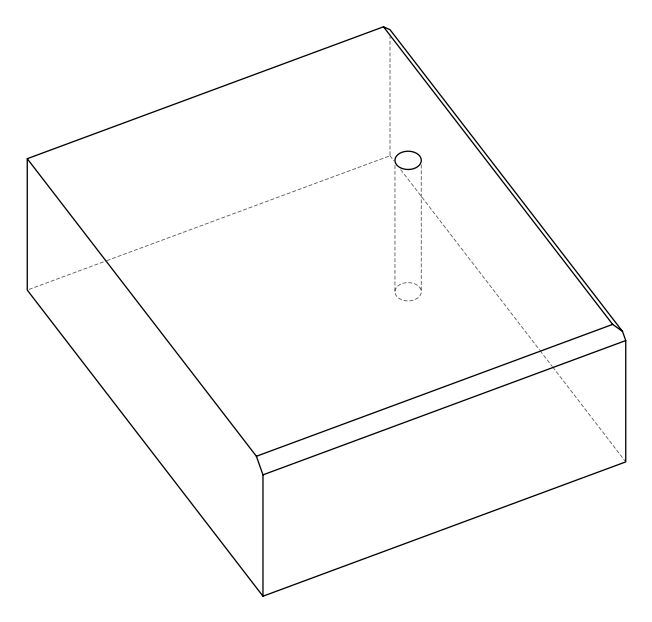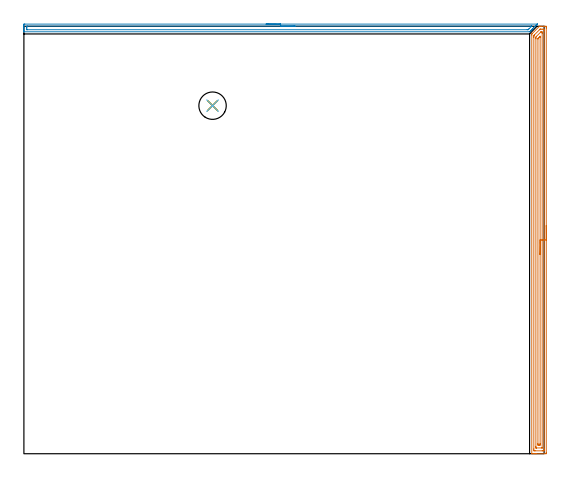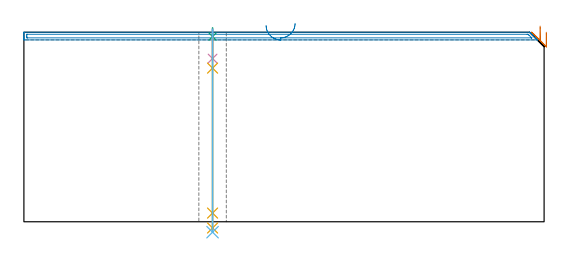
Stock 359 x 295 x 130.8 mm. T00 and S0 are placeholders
(PLAN: 6 operations, 4 tool changes, 16.8 min)
(1 AREA_MILL | FG_CHAMFER_SURFACE | UGT0205_001 | 9.61 min | 14751 mm3)
(2 AREA_MILL_1 | FG_CHAMFER_SURFACE_1 | UGT0205_001 | 5.82 min | 4929 mm3)
(3 SPOT_DRILL | STEP1HOLE | NXT0321_9005460120000 | 0.05 min | 181 mm3)
(4 DRILL_BLIND_HOLE_INTO_CENTER | STEP1HOLE | NXT0301_092 | 0.08 min | 1732 mm3)
(5 GUN_DRILL_THROUGH_HOLE | STEP1HOLE | UGT0307_009 | 0.65 min | 12872 mm3)
(6 DRILL_TO_ENLARGE_THROUGH_HOLE | STEP1HOLE | UGT0301_257 | 0.56 min | 21867 mm3)
(TOOL UGT0205_001 | Chamfer Mill 20 x 3 x 45 deg. | D20 FL50 Z2)
(TOOL NXT0321_9005460120000 | NC Spot Drill, 142deg, 12mm, Carbide, Uncoated | D12 PA142 FL30 Z2)
(TOOL NXT0301_092 | Carbide Drill 12.1mm [860.1-1210-061A1-MM 2214] | D12.1 PA140 FL77 Z2)
(TOOL UGT0307_009 | Gun Drill 12 mm | D12 PA130 FL24 Z1)
(TOOL UGT0301_257 | Twist Drill 18.9 mm | D18.9 PA118 FL135 Z2)
(OP 1 AREA_MILL)
G17 G21 G94 G90
T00 M6
G54
G17 G0 G90 X360.5 Y157.5 S1061 M3
G43 Z140.8 H0
Z130.8
G94 G1 Y157.462 Z129.928 F250.
Y157.348 Z129.064
Y157.159 Z128.212
Y156.897 Z127.38
Y156.563 Z126.574
Y156.16 Z125.8
Y155.692 Z125.064
Y155.16 Z124.372
Y154.571 Z123.729
Y153.928 Z123.14
Y153.236 Z122.608
Y152.5 Z122.14
Y151.726 Z121.737
Y150.92 Z121.403
Y150.088 Z121.141
Y149.237 Z120.952
Y148.372 Z120.838
Y147.5 Z120.8
Y0.947
X360.499 Y0.612 Z120.801
X360.494 Y0.06 Z120.804
X360.492 Y0.008 Z120.806
X359.944 Y0. Z121.353
X353.722 Z127.572
X353.163 Z128.134
X352.833 Z128.463
X352.274 Z129.022
X351.944 Z129.351
X351.285 Z130.015
X350.912 Z130.387
X350.541 Z130.75
X350.503 Y0.009 Z130.788
X350.5 Y0.166 Z130.8
Y289.03
X350.502 Y289.695 Z130.787
X350.595 Y289.797 Z130.701
X355.633 Y294.834 Z125.665
X355.761 Y294.965 Z125.53
X355.797 Y294.99 Z125.492
X355.827 Y294.999 Z125.462
X355.996 Y295. Z125.298
X356.217 Z125.082
X356.618 Z124.682
X357.278 Z124.017
X358.497 Z122.8
X359.056 Z122.239
X359.665 Z121.63
X359.944 Y294.998 Z121.351
X360.491 Y294.992 Z120.805
X360.493 Y294.939 Z120.803
X360.499 Y294.388 Z120.801
X360.5 Y293.83 Z120.8
Y147.5
X359.086 Z122.214
Y3.291
X359.084 Y2.398 Z122.216
X359.083 Y2.37 Z122.217
X359.056 Y2.01 Z122.244
X358.56 Y2.002 Z122.74
X358.167 Y2.001 Z123.133
X357.674 Y2. Z123.626
X352.833 Y2.001 Z128.467
X352.338 Y2.003 Z128.962
X351.944 Y2.01 Z129.356
X351.917 Y2.398 Z129.383
X351.916 Y2.427 Z129.384
X351.914 Y3.291 Z129.386
Y287.244
X351.915 Y288.137 Z129.385
X351.916 Y288.166 Z129.384
X351.944 Y288.683 Z129.356
X352.114 Y288.859 Z129.186
X352.281 Y289.03 Z129.019
X355.852 Y292.602 Z125.448
X356.123 Y292.869 Z125.177
X356.213 Y292.955 Z125.087
X356.245 Y292.984 Z125.055
X356.29 Y292.99 Z125.01
X356.389 Y292.994 Z124.911
X356.882 Y292.999 Z124.418
X358.167 Z123.133
X358.662 Y292.997 Z122.638
X359.056 Y292.99 Z122.244
X359.083 Y292.602 Z122.217
X359.084 Y292.573 Z122.216
X359.086 Y291.709 Z122.214
Y147.5
X357.672 Z123.628
X357.671 Y4.085 Z123.629
X357.668 Y4.036 Z123.632
X357.665 Y4.019 Z123.635
X357.643 Y4.01 Z123.657
X357.459 Y4.001 Z123.841
X353.722 Y4. Z127.578
X353.539 Y4.002 Z127.761
X353.417 Y4.007 Z127.883
X353.335 Y4.014 Z127.965
X353.333 Y4.053 Z127.967
X353.33 Y4.184 Z127.97
X353.329 Y4.579 Z127.971
X353.328 Y5.077 Z127.972
X353.329 Y286.351 Z127.971
Y286.746
X353.334 Y287.244 Z127.966
X353.34 Y287.628 Z127.96
X353.722 Y288.022 Z127.578
X353.779 Y288.08 Z127.521
X356.515 Y290.816 Z124.785
X356.67 Y290.964 Z124.63
X356.699 Y290.988 Z124.601
X356.79 Y290.995 Z124.51
X356.911 Y290.999 Z124.389
X357.095 Y291. Z124.205
X357.278 Z124.022
X357.461 Y290.998 Z123.839
X357.583 Y290.993 Z123.717
X357.665 Y290.986 Z123.635
X357.668 Y290.947 Z123.632
X357.67 Y290.816 Z123.63
X357.671 Y290.421 Z123.629
X357.672 Y289.923 Z123.628
Y147.5
X356.257 Z125.043
Y6.995
X356.256 Y6.863 Z125.044
X356.251 Y6.109 Z125.049
X356.245 Y6.01 Z125.055
X356.144 Y6.007 Z125.156
X355.929 Y6.003 Z125.371
X355.5 Y6. Z125.8
X355.47 Z125.83
X355.059 Y6.003 Z126.241
X354.854 Y6.007 Z126.446
X354.758 Y6.01 Z126.542
X354.75 Y6.076 Z126.55
X354.744 Y6.73 Z126.556
X354.743 Y6.863 Z126.557
Y286.219
X354.744 Y286.351 Z126.556
X354.748 Y286.541 Z126.552
X354.75 Y286.584 Z126.55
X354.778 Y286.618 Z126.522
X354.836 Y286.682 Z126.464
X355.002 Y286.852 Z126.298
X356.144 Y287.995 Z125.156
X356.201 Y288.05 Z125.099
X356.236 Y288.08 Z125.064
X356.248 Y288.089 Z125.052
X356.25 Y288.077 Z125.05
X356.253 Y287.896 Z125.047
X356.257 Y287.377 Z125.043
Y287.244
Y147.5
Y146.628 Z125.081
Y145.764 Z125.195
Y144.912 Z125.383
Y144.08 Z125.646
Y143.274 Z125.98
Y142.5 Z126.382
Y141.764 Z126.851
Y141.072 Z127.382
Y140.429 Z127.972
Y139.84 Z128.615
Y139.309 Z129.307
Y138.84 Z130.043
Y138.437 Z130.816
Y138.103 Z131.622
Y137.841 Z132.454
Y137.652 Z133.306
Y137.538 Z134.171
Y137.5 Z135.043
G0 Z140.8
M5
M2
(OP 2 AREA_MILL_1)
G17 G21 G94 G90
T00 M6
G54
G17 G0 G90 X167.15 Y296.5 S1061 M3
G43 Z140.8 H0
Z135.5
G94 G1 X167.188 Z134.628 F250.
X167.302 Z133.764
X167.491 Z132.912
X167.753 Z132.08
X168.087 Z131.274
X168.49 Z130.5
X168.959 Z129.764
X169.49 Z129.072
X170.079 Z128.429
X170.722 Z127.84
X171.414 Z127.308
X172.15 Z126.84
X172.924 Z126.437
X173.73 Z126.103
X174.562 Z125.841
X175.414 Z125.652
X176.278 Z125.538
X177.15 Z125.5
X354.272
X354.286 Y296.496 Z125.503
X354.287 Y296.493 Z125.506
X354.272 Y296.472 Z125.527
X354.225 Y296.425 Z125.575
X353.854 Y296.053 Z125.944
X353.676 Y295.875 Z126.124
X353.511 Y295.711 Z126.289
X353.413 Y295.612 Z126.385
X353.378 Y295.577 Z126.421
X352.973 Y295.172 Z126.826
X352.782 Y294.982 Z127.018
X352.665 Y294.865 Z127.134
X352.532 Y294.731 Z127.266
X352.484 Y294.683 Z127.315
X351.82 Y294.02 Z127.98
X351.652 Y293.85 Z128.147
X350.975 Y293.175 Z128.825
X350.771 Y292.969 Z129.027
X350.13 Y292.33 Z129.67
X349.89 Y292.088 Z129.908
X349.285 Y291.485 Z130.515
X349.207 Y291.406 Z130.593
X349.002 Y291.204 Z130.79
X348.997 Y291.203
X348.763 Y291.2 Z130.8
X0.175
X0.007 Y291.202 Z130.789
X0.006 Z130.788
X0. Y291.554 Z130.445
Y291.829 Z130.171
Y292.528 Z129.467
Y293.759 Z128.238
Y294.291 Z127.704
Y294.906 Z127.089
Y295.172 Z126.824
Y295.787 Z126.209
X0.004 Y296.053 Z125.943
X0.01 Y296.491 Z125.505
X0.176 Y296.495 Z125.503
X0.624 Y296.5 Z125.5
X177.15
Y295.086 Z126.914
X350.188 Y295.085 Z126.915
X350.374 Y295.083 Z126.917
X350.419 Y295.081 Z126.919
X350.421 Y295.079 Z126.921
X350.42 Y295.075 Z126.925
X350.404 Y295.056 Z126.944
X350.313 Y294.963 Z127.037
X350.199 Y294.849 Z127.151
X348.538 Y293.188 Z128.812
X348.313 Y292.963 Z129.037
X348.092 Y292.746 Z129.254
X347.993 Y292.651 Z129.349
X347.965 Y292.626 Z129.374
X347.922 Y292.621 Z129.379
X347.822 Y292.619 Z129.381
X347.419 Y292.615 Z129.385
X347.332 Y292.614 Z129.386
X2.412 Y292.615 Z129.385
X2.324
X2.035 Y292.621 Z129.379
X2.009 Y292.623 Z129.377
X2.006 Y292.646 Z129.354
X2.002 Y292.679 Z129.321
X2.001 Y292.712 Z129.288
X2. Y292.934 Z129.066
Y293.815 Z128.185
X2.002 Y294.291 Z127.709
X2.005 Y294.691 Z127.309
X2.018 Y295.079 Z126.921
X2.412 Y295.084 Z126.916
X2.5 Y295.085 Z126.915
X177.15 Y295.086 Z126.914
X178.022 Z126.952
X178.887 Z127.066
X179.738 Z127.255
X180.57 Z127.517
X181.376 Z127.851
X182.15 Z128.254
X182.886 Z128.723
X183.578 Z129.254
X184.221 Z129.843
X184.81 Z130.486
X185.342 Z131.179
X185.81 Z131.914
X186.213 Z132.688
X186.547 Z133.494
X186.809 Z134.326
X186.998 Z135.178
X187.112 Z136.043
X187.15 Z136.914
G0 Z140.8
M5
M2
(OP 3 SPOT_DRILL)
G17 G21 G94 G90
T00 M6
G54
G17 G0 G90 X130.2 Y240.2 S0 M3
G43 Z140.8 H0
G94 G81 G98 Z127.8 F250. R133.8
G80
M5
M2
(OP 4 DRILL_BLIND_HOLE_INTO_CENTER)
G17 G21 G94 G90
T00 M6
G54
G17 G0 G90 X130.2 Y240.2 S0 M3
G43 Z140.8 H1
G94 G81 G98 Z112.65 F250. R132.8
G80
M5
M2
(OP 5 GUN_DRILL_THROUGH_HOLE)
G17 G21 G94 G90
T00 M6
G54
G17 G0 G90 X130.2 Y240.2 M8
G43 Z140.8 H0
Z126.883
S716 M3
G94 G1 Z106.036 F125. M26
G4 X.084
Z6. F250.
G4 X.084
Z-4.298 F125.
G4 X.084
M5
M9
G0 Z126.883
Z140.8
M2
(OP 6 DRILL_TO_ENLARGE_THROUGH_HOLE)
G17 G21 G94 G90
T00 M6
G54
G17 G0 G90 X130.2 Y240.2 S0 M3
G43 Z140.8 H0
G94 G73 G98 Z-7.178 F250. Q17.247 R132.8
G80
M5
M2
